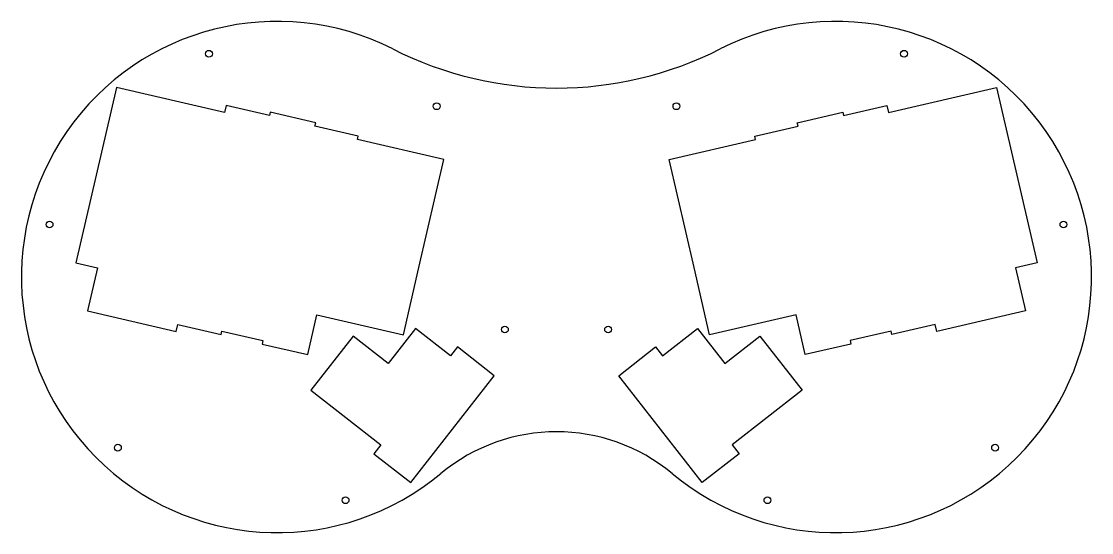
# Model space of a CAD drawing. Extents: x 0 to 458, y 0 to 219.
import ezdxf

# ---------------------------------------------------------------- set-up
doc = ezdxf.new("R2010")
doc.units = 0

# ---------------------------------------------------------------- blocks, each defined once
blk = doc.blocks.new('drill_m3')
blk.add_circle((0, 0), 1.45)

msp = doc.modelspace()

# ---------------------------------------------------------------- linework, layer by layer
for points in [[(40.62, 190.62, 0), (23.3, 115.59, 0), (32.56, 113.46, 0), (28.28, 94.94, 0), (66.28, 86.17, 0), (66.96, 89.09, 0), (85.47, 84.82, 0), (85.81, 86.28, 0), (103.35, 82.23, 0), (103.01, 80.77, 0), (122.5, 76.27, 0), (126.43, 93.32, 0), (144.95, 89.05, 0), (163.46, 84.77, 0), (170.1, 113.52, 0), (180.78, 159.8, 0), (143.75, 168.35, 0), (144.09, 169.81, 0), (125.58, 174.08, 0), (125.92, 175.55, 0), (106.43, 180.04, 0), (106.09, 178.58, 0), (87.58, 182.86, 0), (86.9, 179.93, 0), (40.62, 190.62, 0)], [(417.25, 190.62, 0), (434.57, 115.59, 0), (425.31, 113.46, 0), (429.59, 94.94, 0), (391.59, 86.17, 0), (390.91, 89.09, 0), (372.4, 84.82, 0), (372.06, 86.28, 0), (354.52, 82.23, 0), (354.86, 80.77, 0), (335.37, 76.27, 0), (331.44, 93.32, 0), (312.92, 89.05, 0), (294.41, 84.77, 0), (287.78, 113.52, 0), (277.09, 159.8, 0), (314.12, 168.35, 0), (313.78, 169.81, 0), (332.29, 174.08, 0), (331.95, 175.55, 0), (351.44, 180.04, 0), (351.78, 178.58, 0), (370.29, 182.86, 0), (370.97, 179.93, 0), (417.25, 190.62, 0)], [(123.79, 60.95, 0), (153.73, 37.55, 0), (150.81, 33.81, 0), (166.57, 21.49, 0), (202.27, 67.2, 0), (186.51, 79.51, 0), (183.59, 75.77, 0), (168.62, 87.47, 0), (156.92, 72.49, 0), (141.95, 84.19, 0), (123.79, 60.95, 0)], [(334.09, 60.95, 0), (304.14, 37.55, 0), (307.07, 33.81, 0), (291.31, 21.49, 0), (255.6, 67.2, 0), (271.36, 79.51, 0), (274.28, 75.77, 0), (289.25, 87.47, 0), (300.95, 72.49, 0), (315.92, 84.19, 0), (334.09, 60.95, 0)]]:
    msp.add_polyline3d(points)
for centre, radius, start, end in [((109.47, 109.47), 109.47, 63.1246, -50.2605), ((348.4, 109.47), 109.47, 230.2605, 116.8754), ((228.94, 345.2), 154.81, 243.1246, -63.1246), ((228.94, -34.23), 77.41, 50.2605, 129.7395)]:
    msp.add_arc(centre, radius, start, end)

# ---------------------------------------------------------------- block references
for p in [(80.24, 205.07), (377.63, 205.07), (177.65, 182.58), (280.23, 182.58), (12.06, 131.96), (445.81, 131.96), (206.87, 86.98), (251, 86.98), (41.29, 36.36), (416.58, 36.36), (138.7, 13.87), (319.18, 13.87)]:
    msp.add_blockref('drill_m3', p)

doc.saveas('drawing.dxf')
